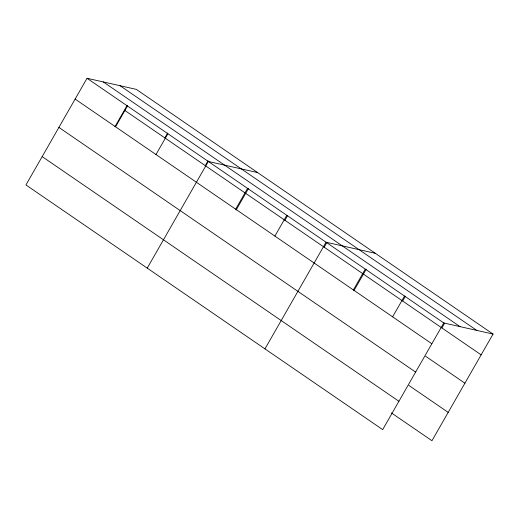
<?xml version="1.0" encoding="UTF-8"?>
<svg xmlns="http://www.w3.org/2000/svg" width="519" height="519" viewBox="0 0 519 519"><rect width="100%" height="100%" fill="white"/><g stroke="black" fill="none" stroke-linecap="round" stroke-linejoin="round"><path stroke-width="0.78" d="M493.05 334.067L136.322 89.378L87.036 78.278L25.95 184.933L382.678 429.622L443.764 322.961L493.05 334.067L431.964 440.722L391.397 412.897M114.913 126.759L127.187 105.318M115.555 126.798L127.466 106.006M164.841 137.905L167.618 133.052M155.985 154.532L167.897 133.74M205.271 165.632L208.048 160.78M147.24 268.128L208.32 161.467L257.606 172.574M235.652 209.176L247.563 188.384M236.197 209.948L248.478 188.514M274.895 236.093L286.806 215.301M284.937 220.283L287.721 215.43M264.962 348.878L326.042 242.217L375.328 253.317M324.18 247.193L326.957 242.347M353.374 289.926L365.285 269.134M353.919 290.698L366.2 269.257M392.617 316.843L404.522 296.044M402.66 301.026L405.436 296.174M441.903 327.943L444.679 323.09M120.058 85.713L476.786 330.402M103.3 81.937L460.029 326.626M87.036 78.278L443.764 322.961M124.411 110.171L481.139 354.86M75.125 99.071L431.853 343.76M425.671 356.281L464.914 383.197M58.9 127.402L415.628 372.091M408.953 385.474L448.195 412.391M42.175 156.602L398.91 401.284"/></g></svg>
